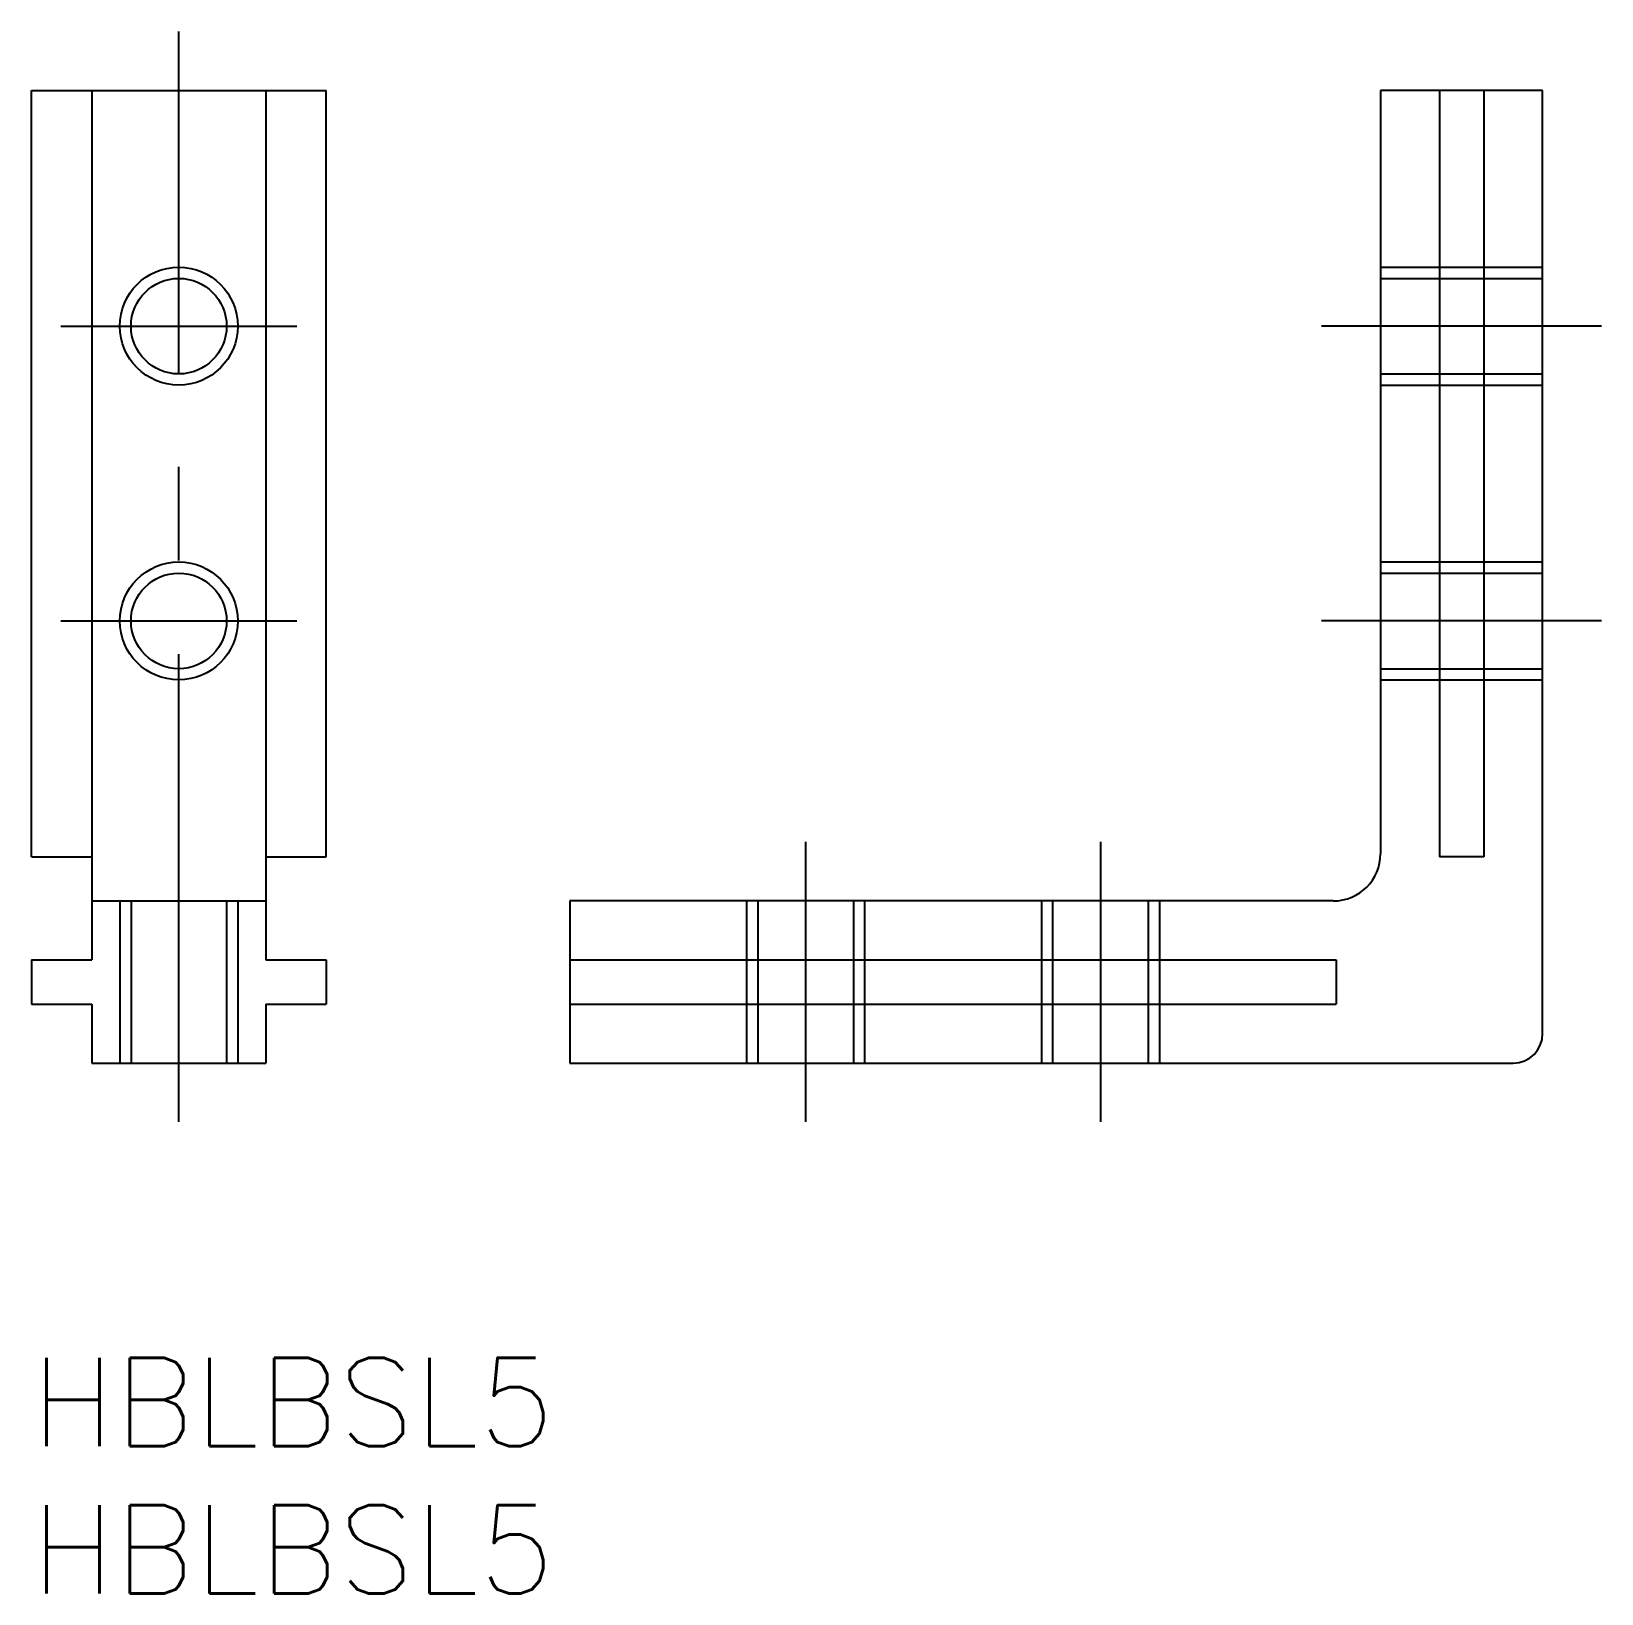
# Model space of a CAD drawing. Extents: x 0 to 53.3, y -8 to 45.
import ezdxf

# ---------------------------------------------------------------- set-up
doc = ezdxf.new("R2010")
doc.units = 0
doc.header["$LTSCALE"] = 0.5
doc.linetypes.add('CENTER', pattern=[50.8, 31.75, -6.35, 6.35, -6.35])
doc.linetypes.add('DASHED', pattern=[19.05, 12.7, -6.35])
for name, color, linetype in [('MSM_CENTER', 1, 'CENTER'), ('MSM_CONTINUOUS', 7, 'CONTINUOUS'), ('MSM_DASHED', 4, 'DASHED'), ('MSM_NARROW', 5, 'CONTINUOUS'), ('MSM_PART_NUMBER', 7, 'CONTINUOUS')]:
    doc.layers.add(name, color=color, linetype=linetype)
doc.styles.get("Standard").update_dxf_attribs({"font": 'txt.shx', "height": 3, "bigfont": 'bigfont.shx'})

# ---------------------------------------------------------------- blocks, each defined once
blk = doc.blocks.new('*U3')
at = {"layer": 'MSM_PART_NUMBER'}
blk.add_text('HBLBSL5', height=3, dxfattribs=at).set_placement((0, -3))
blk = doc.blocks.new('*U4')
at = {"layer": 'MSM_PART_NUMBER'}
blk.add_text('HBLBSL5', height=3, dxfattribs=at).set_placement((0, -8))

msp = doc.modelspace()

# ---------------------------------------------------------------- linework, layer by layer
at = {"layer": 'MSM_CENTER'}
for p, q in [((5, 8), (5, 45)), ((1, 35), (9, 35)), ((53.259, 35), (43.759, 35)), ((1, 25), (9, 25)), ((53.259, 25), (43.759, 25)), ((26.259, 17.5), (26.259, 8)), ((36.259, 17.5), (36.259, 8))]:
    msp.add_line(p, q, dxfattribs=at)
at = {"layer": 'MSM_CONTINUOUS'}
for p, q in [((0, 17), (0, 43)), ((0, 43), (10, 43)), ((2.05, 43), (2.05, 13.5)), ((7.95, 43), (7.95, 13.5)), ((10, 17), (10, 43)), ((45.759, 43), (45.759, 17.1)), ((51.259, 43), (45.759, 43)), ((47.759, 43), (47.759, 17)), ((49.259, 43), (49.259, 17)), ((51.259, 11), (51.259, 43)), ((0, 17), (2.05, 17)), ((7.95, 17), (10, 17)), ((49.259, 17), (47.759, 17)), ((2.05, 15.5), (7.95, 15.5)), ((44.159, 15.5), (18.259, 15.5)), ((18.259, 15.5), (18.259, 10)), ((0, 13.5), (2.05, 13.5)), ((0, 13.5), (0, 12)), ((7.95, 13.5), (10, 13.5)), ((10, 13.5), (10, 12)), ((18.259, 13.5), (44.259, 13.5)), ((44.259, 13.5), (44.259, 12)), ((0, 12), (2.05, 12)), ((2.05, 12), (2.05, 10)), ((7.95, 12), (7.95, 10)), ((7.95, 12), (10, 12)), ((18.259, 12), (44.259, 12)), ((2.05, 10), (7.95, 10)), ((18.259, 10), (50.259, 10))]:
    msp.add_line(p, q, dxfattribs=at)
for centre in [(5, 35), (5, 25)]:
    msp.add_circle(centre, 1.621, dxfattribs=at)
for centre, radius in [((44.159, 17.1), 1.6), ((50.259, 11), 1)]:
    msp.add_arc(centre, radius, 270, 0, dxfattribs=at)
at = {"layer": 'MSM_DASHED'}
for p, q in [((45.759, 37), (51.259, 37)), ((45.759, 36.621), (51.259, 36.621)), ((45.759, 33.379), (51.259, 33.379)), ((45.759, 33), (51.259, 33)), ((45.759, 27), (51.259, 27)), ((45.759, 26.621), (51.259, 26.621)), ((45.759, 23.379), (51.259, 23.379)), ((45.759, 23), (51.259, 23)), ((3, 15.5), (3, 10)), ((3.379, 15.5), (3.379, 10)), ((6.621, 15.5), (6.621, 10)), ((7, 15.5), (7, 10)), ((24.259, 15.5), (24.259, 10)), ((24.638, 15.5), (24.638, 10)), ((27.88, 15.5), (27.88, 10)), ((28.259, 15.5), (28.259, 10)), ((34.259, 15.5), (34.259, 10)), ((34.638, 15.5), (34.638, 10)), ((37.88, 15.5), (37.88, 10)), ((38.259, 15.5), (38.259, 10))]:
    msp.add_line(p, q, dxfattribs=at)
at = {"layer": 'MSM_NARROW'}
for centre in [(5, 35), (5, 25)]:
    msp.add_circle(centre, 2, dxfattribs=at)

# ---------------------------------------------------------------- block references
at = {"layer": 'MSM_CONTINUOUS'}
for name in ['*U3', '*U4']:
    msp.add_blockref(name, (0, 0), dxfattribs=at)

doc.saveas('drawing.dxf')
